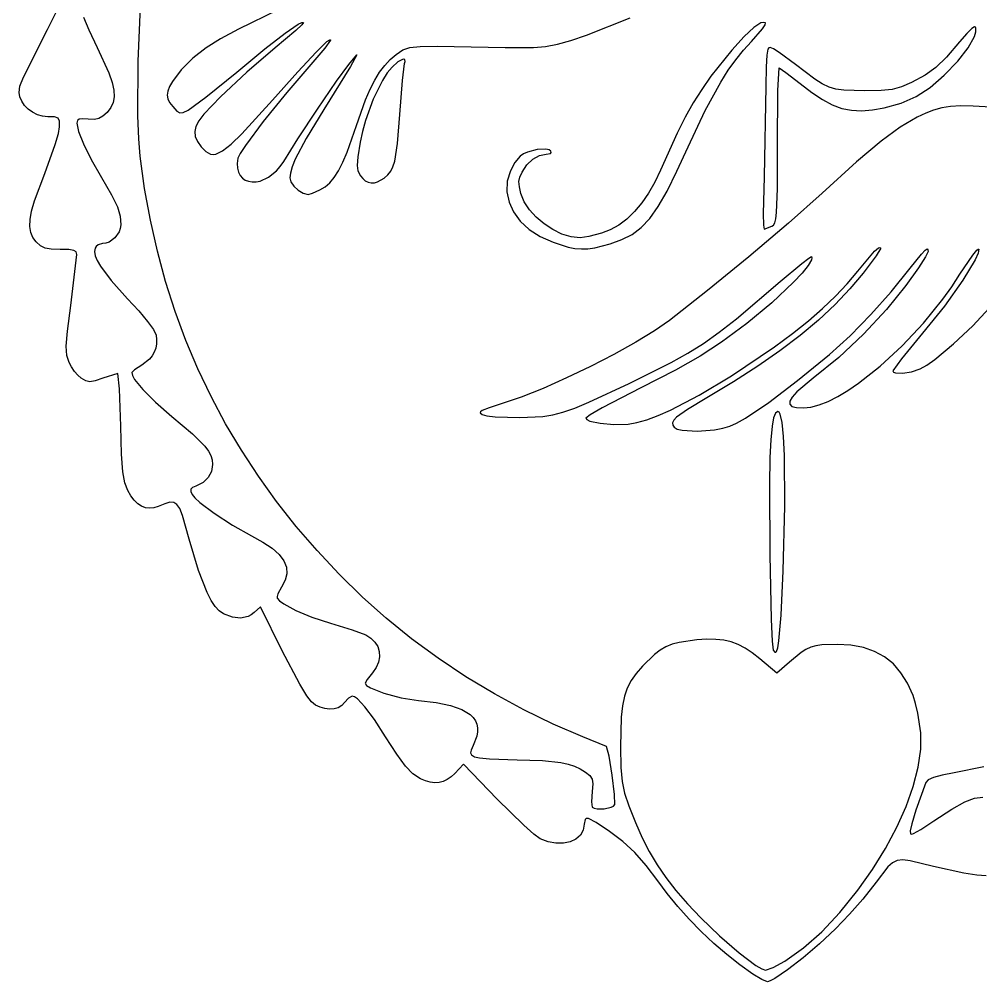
# Model space of a CAD drawing. Extents: x -77 to 287, y -42 to 339.
# Drawn here: x -77 to 136.1, y -42.1 to 171.2 of the extents above; entities that cross this region are included whole.
import ezdxf

# ---------------------------------------------------------------- set-up
doc = ezdxf.new("R2010")
doc.units = 0

msp = doc.modelspace()

# ---------------------------------------------------------------- linework, layer by layer
at = {"layer": 'Layer 1'}
for p, q in [((-70.706214, 168.859766), (-67.928611, 174.520057)), ((-50.615245, 161.837513), (-50.102808, 173.894173)), ((-19.602042, 173.239879), (-28.410728, 168.963207)), ((-62.752807, 171.642733), (-61.571355, 168.779723)), ((48.73021, 167.669366), (58.430713, 171.463731)), ((-76.080992, 158.336749), (-70.706214, 168.859766)), ((-61.571355, 168.779723), (-59.744788, 164.930264)), ((-28.410728, 168.963207), (-32.362044, 166.794714)), ((-15.685827, 168.649402), (-20.247722, 164.79869)), ((-18.026773, 168.105095), (-15.176046, 170.050793)), ((-14.370329, 169.893058), (-15.685827, 168.649402)), ((-15.176046, 170.050793), (-14.370318, 170.437011)), ((-13.972977, 170.43563), (-14.370329, 169.893058)), ((-14.370318, 170.437011), (-13.972977, 170.43563)), ((85.805284, 169.323709), (83.657195, 167.315944)), ((85.331052, 166.240873), (87.747543, 169.00077)), ((87.382213, 170.337043), (85.805284, 169.323709)), ((87.960454, 170.47401), (87.382213, 170.337043)), ((87.747543, 169.00077), (88.344883, 169.925485)), ((88.400659, 170.366226), (87.960454, 170.47401)), ((88.344883, 169.925485), (88.400659, 170.366226)), ((134.092324, 169.120108), (133.005138, 168.030834)), ((134.73974, 169.478993), (134.092324, 169.120108)), ((134.921166, 169.403432), (134.73974, 169.478993)), ((135.019807, 169.167947), (134.921166, 169.403432)), ((134.998511, 168.375761), (135.019807, 169.167947)), ((-32.362044, 166.794714), (-35.571692, 164.803993)), ((-22.55337, 164.577609), (-18.026773, 168.105095)), ((-7.989273, 166.525548), (-9.278025, 164.725794)), ((-8.799718, 166.196391), (-8.192026, 166.611866)), ((-8.192026, 166.611866), (-8.039979, 166.631486)), ((-8.039979, 166.631486), (-7.989273, 166.525548)), ((42.276908, 165.641316), (45.229601, 166.465829)), ((45.229601, 166.465829), (48.73021, 167.669366)), ((83.657195, 167.315944), (80.925266, 164.303466)), ((133.005138, 168.030834), (131.405765, 166.150709)), ((133.29367, 164.862721), (134.689053, 167.372346)), ((134.689053, 167.372346), (134.998511, 168.375761)), ((-59.744788, 164.930264), (-57.170054, 159.290814)), ((-35.571692, 164.803993), (-38.520879, 162.501848)), ((-28.78405, 159.447406), (-22.55337, 164.577609)), ((-20.247722, 164.79869), (-26.544779, 159.424496)), ((-9.278025, 164.725794), (-12.376541, 161.128816)), ((-11.226516, 163.863572), (-8.799718, 166.196391)), ((6.56712, 163.379803), (8.042964, 164.396355)), ((8.042964, 164.396355), (9.555594, 164.935381)), ((9.555594, 164.935381), (11.845239, 165.142053)), ((11.845239, 165.142053), (15.65213, 165.161546)), ((15.65213, 165.161546), (30.667613, 164.882419)), ((30.667613, 164.882419), (36.959733, 164.879145)), ((36.959733, 164.879145), (39.608247, 165.133272)), ((39.608247, 165.133272), (42.276908, 165.641316)), ((80.925266, 164.303466), (76.286547, 158.512652)), ((81.816368, 162.178135), (83.533835, 164.290115)), ((83.533835, 164.290115), (85.331052, 166.240873)), ((88.950002, 164.527316), (88.6701, 163.232709)), ((89.154951, 164.797848), (88.950002, 164.527316)), ((89.409761, 164.877907), (89.154951, 164.797848)), ((90.140236, 164.580238), (89.409761, 164.877907)), ((91.451587, 163.769755), (90.140236, 164.580238)), ((131.405765, 166.150709), (128.528774, 162.78406)), ((131.009697, 161.900856), (133.29367, 164.862721)), ((-38.520879, 162.501848), (-41.109446, 159.92731)), ((-15.262862, 159.534105), (-11.226516, 163.863572)), ((-3.95113, 161.110875), (-2.149336, 163.280515)), ((-2.149336, 163.280515), (-3.606348, 160.724688)), ((4.001473, 160.934451), (5.2314, 162.240706)), ((5.2314, 162.240706), (6.56712, 163.379803)), ((7.908307, 162.258777), (6.904801, 161.714416)), ((8.251805, 162.288428), (7.908307, 162.258777)), ((8.459934, 162.148065), (8.251805, 162.288428)), ((8.510292, 161.83144), (8.459934, 162.148065)), ((80.144091, 159.847677), (81.816368, 162.178135)), ((88.6701, 163.232709), (88.530885, 160.629829)), ((95.073546, 161.105473), (91.451587, 163.769755)), ((128.528774, 162.78406), (126.161111, 160.471561)), ((-50.678493, 149.731592), (-50.615245, 161.837513)), ((-12.376541, 161.128816), (-17.724525, 154.921762)), ((-3.606348, 160.724688), (-9.495549, 151.140336)), ((-6.657681, 157.404887), (-3.95113, 161.110875)), ((2.85739, 159.42541), (4.001473, 160.934451)), ((5.628621, 160.56495), (4.570821, 159.25553)), ((6.904801, 161.714416), (5.628621, 160.56495)), ((7.911343, 157.606774), (8.38048, 161.332309)), ((8.38048, 161.332309), (8.510292, 161.83144)), ((88.530885, 160.629829), (88.493185, 156.354423)), ((91.152872, 155.344087), (91.402577, 160.405209)), ((91.402577, 160.405209), (92.922912, 159.378589)), ((99.340945, 157.851713), (95.073546, 161.105473)), ((126.161111, 160.471561), (123.754459, 158.749901)), ((128.013175, 158.748537), (131.009697, 161.900856)), ((-76.849827, 156.298065), (-76.080992, 158.336749)), ((-57.170054, 159.290814), (-56.417895, 157.173259)), ((-41.109446, 159.92731), (-43.0576, 157.395318)), ((-35.633968, 153.886479), (-28.78405, 159.447406)), ((-26.544779, 159.424496), (-32.429374, 153.975439)), ((-20.90195, 153.215003), (-15.262862, 159.534105)), ((1.779203, 157.67796), (2.85739, 159.42541)), ((4.570821, 159.25553), (3.50544, 157.588924)), ((76.286547, 158.512652), (74.272303, 155.629135)), ((78.482444, 157.241486), (80.144091, 159.847677)), ((92.922912, 159.378589), (96.081683, 156.910327)), ((100.973074, 156.823172), (99.340945, 157.851713)), ((123.754459, 158.749901), (120.760504, 157.15577)), ((124.890515, 156.048026), (128.013175, 158.748537)), ((-76.996609, 154.955789), (-76.849827, 156.298065)), ((-56.417895, 157.173259), (-56.006821, 155.421256)), ((-43.704087, 156.243697), (-44.085547, 155.220815)), ((-43.0576, 157.395318), (-43.704087, 156.243697)), ((-10.875361, 151.242405), (-6.657681, 157.404887)), ((0.746964, 155.656473), (1.779203, 157.67796)), ((3.50544, 157.588924), (1.467176, 153.456173)), ((7.316745, 150.039523), (7.911343, 157.606774)), ((75.052803, 150.972886), (78.482444, 157.241486)), ((88.493185, 156.354423), (88.072872, 136.227282)), ((96.081683, 156.910327), (98.660512, 154.928542)), ((102.478412, 156.11453), (100.973074, 156.823172)), ((104.012653, 155.666544), (102.478412, 156.11453)), ((118.506104, 156.153296), (116.486845, 155.592511)), ((120.760504, 157.15577), (118.506104, 156.153296)), ((121.79588, 154.031283), (124.890515, 156.048026)), ((-76.853525, 153.950184), (-76.996609, 154.955789)), ((-76.449424, 152.974164), (-76.853525, 153.950184)), ((-55.925041, 153.957884), (-56.160764, 152.706222)), ((-56.006821, 155.421256), (-55.925041, 153.957884)), ((-44.085547, 155.220815), (-44.202785, 154.34786)), ((-44.202785, 154.34786), (-44.073725, 153.533624)), ((-39.581534, 151.001173), (-35.633968, 153.886479)), ((-32.429374, 153.975439), (-36.055293, 150.148531)), ((-17.724525, 154.921762), (-22.906771, 148.493901)), ((-0.259276, 153.325324), (0.746964, 155.656473)), ((74.272303, 155.629135), (72.389886, 152.633271)), ((91.049012, 143.175856), (91.152872, 155.344087)), ((98.660512, 154.928542), (101.005073, 153.367985)), ((105.731491, 155.419967), (104.012653, 155.666544)), ((110.345725, 155.29406), (105.731491, 155.419967)), ((114.000721, 155.347929), (110.345725, 155.29406)), ((116.486845, 155.592511), (114.000721, 155.347929)), ((118.49001, 152.568228), (121.79588, 154.031283)), ((-75.822034, 152.059935), (-76.449424, 152.974164)), ((-75.00908, 151.239706), (-75.822034, 152.059935)), ((-56.7022, 151.589349), (-57.537556, 150.530344)), ((-56.160764, 152.706222), (-56.7022, 151.589349)), ((-44.073725, 153.533624), (-43.67488, 152.705)), ((-43.67488, 152.705), (-42.982763, 151.788877)), ((-42.982763, 151.788877), (-42.088411, 150.815213)), ((-27.661978, 145.786279), (-20.90195, 153.215003)), ((-2.273547, 147.591539), (-0.259276, 153.325324)), ((1.467176, 153.456173), (-0.25569, 148.710746)), ((72.389886, 152.633271), (70.585609, 149.434855)), ((101.005073, 153.367985), (103.197166, 152.205056)), ((103.197166, 152.205056), (105.318592, 151.416154)), ((112.076876, 151.05759), (114.73364, 151.528779)), ((114.73364, 151.528779), (118.49001, 152.568228)), ((127.451406, 151.514837), (125.665201, 151.023791)), ((129.407683, 151.819719), (127.451406, 151.514837)), ((131.675181, 151.953082), (129.407683, 151.819719)), ((134.395049, 151.929572), (131.675181, 151.953082)), ((141.756488, 151.470511), (134.395049, 151.929572)), ((-74.048291, 150.545685), (-75.00908, 151.239706)), ((-72.977392, 150.010079), (-74.048291, 150.545685)), ((-71.834112, 149.665096), (-72.977392, 150.010079)), ((-70.656176, 149.542944), (-71.834112, 149.665096)), ((-69.17504, 149.501317), (-70.656176, 149.542944)), ((-68.398928, 149.247451), (-69.17504, 149.501317)), ((-58.462157, 149.648675), (-59.332923, 149.149702)), ((-57.537556, 150.530344), (-58.462157, 149.648675)), ((-50.517636, 144.669097), (-50.678493, 149.731592)), ((-42.088411, 150.815213), (-41.412218, 150.403099)), ((-41.412218, 150.403099), (-40.67099, 150.486948)), ((-40.67099, 150.486948), (-39.581534, 151.001173)), ((-36.055293, 150.148531), (-37.162264, 148.672295)), ((-15.237549, 144.654365), (-10.875361, 151.242405)), ((-9.495549, 151.140336), (-13.385659, 144.740259)), ((6.813944, 143.622381), (7.316745, 150.039523)), ((70.585609, 149.434855), (68.805783, 145.943682)), ((71.250968, 142.914292), (75.052803, 150.972886)), ((105.318592, 151.416154), (107.451153, 150.977676)), ((107.451153, 150.977676), (109.676647, 150.866022)), ((109.676647, 150.866022), (112.076876, 151.05759)), ((122.038418, 149.424628), (118.251815, 147.222209)), ((123.907922, 150.331937), (122.038418, 149.424628)), ((125.665201, 151.023791), (123.907922, 150.331937)), ((-68.100198, 148.587867), (-68.398928, 149.247451)), ((-68.311352, 145.825515), (-68.051209, 147.329086)), ((-68.051209, 147.329086), (-68.100198, 148.587867)), ((-64.114514, 148.68944), (-64.217474, 148.135104)), ((-64.217474, 148.135104), (-63.849273, 146.255693)), ((-63.732358, 148.995527), (-64.114514, 148.68944)), ((-62.961091, 149.091696), (-63.732358, 148.995527)), ((-61.690795, 149.016278), (-62.961091, 149.091696)), ((-60.344316, 148.962533), (-61.690795, 149.016278)), ((-59.332923, 149.149702), (-60.344316, 148.962533)), ((-37.833866, 147.396098), (-38.096567, 146.251357)), ((-37.162264, 148.672295), (-37.833866, 147.396098)), ((-22.906771, 148.493901), (-26.872143, 143.192962)), ((-4.307254, 141.727544), (-2.273547, 147.591539)), ((-0.25569, 148.710746), (-0.926825, 146.278293)), ((118.251815, 147.222209), (114.067456, 144.159046)), ((-69.019665, 143.36819), (-68.311352, 145.825515)), ((-63.849273, 146.255693), (-62.779058, 143.542109)), ((-38.096567, 146.251357), (-37.976837, 145.169492)), ((-37.976837, 145.169492), (-37.501143, 144.081922)), ((-30.042917, 143.478731), (-27.661978, 145.786279)), ((-0.926825, 146.278293), (-1.43268, 143.896688)), ((68.805783, 145.943682), (65.104732, 137.722244)), ((-71.3481, 136.954007), (-69.019665, 143.36819)), ((-62.779058, 143.542109), (-61.058412, 140.107988)), ((-50.215639, 140.805011), (-50.517636, 144.669097)), ((-37.501143, 144.081922), (-36.695953, 142.920067)), ((-36.695953, 142.920067), (-35.670642, 141.825346)), ((-31.915775, 142.006091), (-30.042917, 143.478731)), ((-26.872143, 143.192962), (-28.070021, 141.386254)), ((-18.377624, 139.6717), (-15.237549, 144.654365)), ((-13.385659, 144.740259), (-15.809434, 140.147505)), ((-1.43268, 143.896688), (-1.965018, 140.697065)), ((6.221774, 139.727826), (6.813944, 143.622381)), ((91.021135, 133.55845), (91.049012, 143.175856)), ((114.067456, 144.159046), (108.597184, 139.527261)), ((-49.209558, 133.633768), (-50.215639, 140.805011)), ((-35.670642, 141.825346), (-34.61116, 141.256626)), ((-34.61116, 141.256626), (-34.031581, 141.193649)), ((-34.031581, 141.193649), (-33.39903, 141.291132)), ((-33.39903, 141.291132), (-31.915775, 142.006091)), ((-28.070021, 141.386254), (-28.569505, 140.366675)), ((-5.265989, 139.465254), (-4.307254, 141.727544)), ((34.044077, 140.81144), (32.85867, 139.379508)), ((34.761948, 141.304888), (34.044077, 140.81144)), ((35.680999, 141.725269), (34.761948, 141.304888)), ((37.795907, 142.292214), (35.680999, 141.725269)), ((36.829135, 140.155136), (38.28629, 140.954621)), ((39.735324, 142.403033), (37.795907, 142.292214)), ((38.28629, 140.954621), (39.792868, 141.236507)), ((40.435012, 142.253256), (39.735324, 142.403033)), ((39.792868, 141.236507), (40.773124, 141.425344)), ((40.845774, 141.948483), (40.435012, 142.253256)), ((40.773124, 141.425344), (40.928912, 141.649192)), ((40.928912, 141.649192), (40.845774, 141.948483)), ((68.749348, 137.464368), (71.250968, 142.914292)), ((-61.058412, 140.107988), (-58.73892, 136.066969)), ((-28.569505, 140.366675), (-28.701, 139.196348)), ((-28.701, 139.196348), (-28.643578, 138.170378)), ((-19.134707, 138.544031), (-18.377624, 139.6717)), ((-15.809434, 140.147505), (-16.515137, 138.433543)), ((-6.214794, 137.598484), (-5.265989, 139.465254)), ((-1.965018, 140.697065), (-2.135391, 138.763387)), ((-2.135391, 138.763387), (-1.939329, 137.54601)), ((5.825536, 138.45096), (6.221774, 139.727826)), ((32.85867, 139.379508), (31.857352, 137.583027)), ((34.438051, 137.280386), (35.515141, 138.907306)), ((35.515141, 138.907306), (36.829135, 140.155136)), ((108.597184, 139.527261), (100.952842, 132.618972)), ((-73.588758, 130.934502), (-71.3481, 136.954007)), ((-28.643578, 138.170378), (-28.415763, 137.290028)), ((-28.415763, 137.290028), (-28.036081, 136.556562)), ((-28.036081, 136.556562), (-27.523058, 135.971242)), ((-21.754499, 136.128226), (-19.962231, 137.578404)), ((-19.962231, 137.578404), (-19.134707, 138.544031)), ((-16.906687, 137.057013), (-17.001558, 135.979783)), ((-16.515137, 138.433543), (-16.906687, 137.057013)), ((-7.17528, 136.089018), (-6.214794, 137.598484)), ((-1.939329, 137.54601), (-1.372364, 136.495292)), ((3.916345, 135.979322), (4.699478, 136.686931)), ((4.699478, 136.686931), (5.32699, 137.474069)), ((5.32699, 137.474069), (5.825536, 138.45096)), ((31.857352, 137.583027), (31.176245, 135.243804)), ((33.946829, 136.170422), (34.438051, 137.280386)), ((65.104732, 137.722244), (63.857882, 135.055394)), ((66.576185, 133.090423), (68.749348, 137.464368)), ((-58.73892, 136.066969), (-56.514166, 132.256782)), ((-27.523058, 135.971242), (-26.895219, 135.535333)), ((-26.895219, 135.535333), (-26.171091, 135.250096)), ((-26.171091, 135.250096), (-25.369199, 135.116796)), ((-25.369199, 135.116796), (-24.508068, 135.136696)), ((-24.508068, 135.136696), (-23.606224, 135.311058)), ((-23.606224, 135.311058), (-21.754499, 136.128226)), ((-17.001558, 135.979783), (-16.817229, 135.163719)), ((-16.817229, 135.163719), (-16.155905, 134.196364)), ((-9.217739, 133.989142), (-8.169058, 134.898642)), ((-8.169058, 134.898642), (-7.17528, 136.089018)), ((-1.372364, 136.495292), (-0.865413, 135.856654)), ((-0.865413, 135.856654), (-0.293991, 135.380064)), ((-0.293991, 135.380064), (0.331685, 135.066517)), ((0.331685, 135.066517), (1.001401, 134.917011)), ((1.001401, 134.917011), (1.704941, 134.932541)), ((1.704941, 134.932541), (2.432088, 135.114106)), ((2.432088, 135.114106), (3.916345, 135.979322)), ((3.916345, 135.979322), (3.916345, 135.979322)), ((31.176245, 135.243804), (31.083777, 132.911504)), ((33.751589, 135.169253), (33.946829, 136.170422)), ((33.840455, 134.03861), (33.751589, 135.169253)), ((63.857882, 135.055394), (62.477239, 132.624385)), ((88.072872, 136.227282), (87.911834, 128.032202)), ((-56.514166, 132.256782), (-55.211396, 129.599054)), ((-47.930629, 126.612322), (-49.209558, 133.633768)), ((-16.155905, 134.196364), (-15.172426, 133.313786)), ((-15.172426, 133.313786), (-14.04777, 132.648832)), ((-14.04777, 132.648832), (-12.962912, 132.334354)), ((-12.962912, 132.334354), (-12.004526, 132.606728)), ((-12.004526, 132.606728), (-10.342936, 133.322304)), ((-10.342936, 133.322304), (-9.217739, 133.989142)), ((-10.342936, 133.322304), (-10.342936, 133.322304)), ((31.083777, 132.911504), (31.551628, 130.633661)), ((34.201554, 132.540221), (33.840455, 134.03861)), ((34.946703, 130.710129), (34.201554, 132.540221)), ((62.477239, 132.624385), (60.974962, 130.442272)), ((64.615718, 129.648272), (66.576185, 133.090423)), ((90.871681, 128.323697), (91.021135, 133.55845)), ((100.952842, 132.618972), (93.495576, 125.996007)), ((-74.244817, 128.649653), (-73.588758, 130.934502)), ((31.551628, 130.633661), (32.551479, 128.457808)), ((36.101014, 128.936948), (34.946703, 130.710129)), ((60.974962, 130.442272), (59.363209, 128.522107)), ((-74.602324, 126.758927), (-74.244817, 128.649653)), ((-55.211396, 129.599054), (-54.613158, 127.55607)), ((32.551479, 128.457808), (34.055012, 126.431476)), ((37.587791, 127.278129), (36.101014, 128.936948)), ((59.363209, 128.522107), (57.654137, 126.876943)), ((62.752184, 126.99373), (64.615718, 129.648272)), ((87.911834, 128.032202), (87.968534, 125.539229)), ((90.720508, 126.903168), (90.871681, 128.323697)), ((-74.669499, 125.195465), (-74.602324, 126.758927)), ((-54.613158, 127.55607), (-54.502002, 125.590115)), ((-46.378005, 119.738994), (-47.930629, 126.612322)), ((34.055012, 126.431476), (36.033906, 124.602198)), ((39.330335, 125.791126), (37.587791, 127.278129)), ((57.654137, 126.876943), (55.859906, 125.519835)), ((60.869824, 124.982611), (62.752184, 126.99373)), ((93.495576, 125.996007), (84.698652, 118.526002)), ((90.20356, 125.562511), (90.501915, 126.042326)), ((90.501915, 126.042326), (90.720508, 126.903168)), ((-74.454564, 123.892409), (-74.669499, 125.195465)), ((-73.96574, 122.7829), (-74.454564, 123.892409)), ((-54.88075, 124.051439), (-55.805057, 122.719722)), ((-54.611734, 124.806652), (-54.88075, 124.051439)), ((-54.502002, 125.590115), (-54.611734, 124.806652)), ((36.033906, 124.602198), (38.459844, 123.017508)), ((41.25195, 124.533391), (39.330335, 125.791126)), ((43.275937, 123.562377), (41.25195, 124.533391)), ((52.064595, 123.721996), (49.261911, 123.00603)), ((53.992673, 124.463835), (52.064595, 123.721996)), ((55.859906, 125.519835), (53.992673, 124.463835)), ((58.852873, 123.470729), (60.869824, 124.982611)), ((87.968534, 125.539229), (88.114878, 124.623628)), ((88.114878, 124.623628), (89.813102, 125.285064)), ((89.813102, 125.285064), (90.20356, 125.562511)), ((89.813102, 125.285064), (89.813102, 125.285064)), ((-73.211247, 121.800079), (-73.96574, 122.7829)), ((-72.276652, 120.948862), (-73.211247, 121.800079)), ((-57.09177, 121.782884), (-57.813792, 121.521269)), ((-55.805057, 122.719722), (-57.09177, 121.782884)), ((38.459844, 123.017508), (41.304506, 121.724938)), ((41.304506, 121.724938), (44.675991, 120.666987)), ((45.325599, 122.935537), (43.275937, 123.562377)), ((47.324239, 122.710322), (45.325599, 122.935537)), ((49.261911, 123.00603), (47.324239, 122.710322)), ((53.952157, 121.367932), (56.585572, 122.313898)), ((56.585572, 122.313898), (58.852873, 123.470729)), ((-71.270839, 120.447915), (-72.276652, 120.948862)), ((-69.917379, 120.210764), (-71.270839, 120.447915)), ((-67.939844, 120.150931), (-69.917379, 120.210764)), ((-66.042568, 120.107949), (-67.939844, 120.150931)), ((-64.908932, 119.943132), (-66.042568, 120.107949)), ((-64.35973, 119.602671), (-64.908932, 119.943132)), ((-64.215752, 119.032758), (-64.35973, 119.602671)), ((-60.157086, 120.458934), (-60.293535, 119.685866)), ((-60.293535, 119.685866), (-60.155282, 118.76459)), ((-59.915728, 120.835532), (-60.157086, 120.458934)), ((-59.533728, 121.143933), (-59.915728, 120.835532)), ((-58.557733, 121.428844), (-59.533728, 121.143933)), ((-57.813792, 121.521269), (-58.557733, 121.428844)), ((-44.550841, 113.012109), (-46.378005, 119.738994)), ((44.675991, 120.666987), (46.168852, 120.384152)), ((46.168852, 120.384152), (47.608053, 120.263296)), ((47.608053, 120.263296), (49.049789, 120.302832)), ((49.049789, 120.302832), (50.550254, 120.501174)), ((50.550254, 120.501174), (53.952157, 121.367932)), ((53.952157, 121.367932), (53.952157, 121.367932)), ((108.834239, 115.343939), (112.556908, 119.774748)), ((112.556908, 119.774748), (113.455418, 120.498475)), ((113.949689, 120.465688), (112.908192, 118.721623)), ((113.455418, 120.498475), (113.741943, 120.565492)), ((113.741943, 120.565492), (113.949689, 120.465688)), ((122.947315, 119.090862), (123.794821, 119.980684)), ((123.794821, 119.980684), (124.210321, 120.246774)), ((124.433668, 119.71992), (123.882308, 118.472409)), ((124.210321, 120.246774), (124.403377, 120.046956)), ((124.403377, 120.046956), (124.433668, 119.71992)), ((134.317956, 118.902302), (135.238724, 120.018703)), ((135.238724, 120.018703), (135.515599, 120.244145)), ((135.515599, 120.244145), (135.647379, 120.217287)), ((135.647379, 120.217287), (135.523631, 119.328533)), ((-65.581651, 107.691274), (-64.215752, 119.032758)), ((-60.155282, 118.76459), (-59.731858, 117.678716)), ((-59.731858, 117.678716), (-59.012795, 116.41185)), ((84.698652, 118.526002), (75.562645, 111.043254)), ((96.456373, 117.044618), (97.979164, 118.200552)), ((98.598236, 117.854282), (97.858923, 116.606159)), ((97.979164, 118.200552), (98.613423, 118.550116)), ((98.703067, 118.278166), (98.598236, 117.854282)), ((98.613423, 118.550116), (98.703067, 118.278166)), ((112.908192, 118.721623), (110.046482, 114.886137)), ((120.449848, 115.997712), (122.947315, 119.090862)), ((123.882308, 118.472409), (122.308945, 116.080665)), ((131.486224, 114.647135), (134.317956, 118.902302)), ((134.84397, 117.808022), (132.111053, 113.312337)), ((135.523631, 119.328533), (134.84397, 117.808022)), ((-59.012795, 116.41185), (-56.64587, 113.269577)), ((91.658084, 113.037206), (96.456373, 117.044618)), ((97.858923, 116.606159), (96.503031, 114.916634)), ((106.469601, 112.516968), (108.834239, 115.343939)), ((116.27277, 110.771831), (120.449848, 115.997712)), ((122.308945, 116.080665), (119.466284, 112.121116)), ((-56.64587, 113.269577), (-52.970749, 109.206635)), ((96.503031, 114.916634), (94.638109, 112.896599)), ((110.046482, 114.886137), (107.118902, 111.387378)), ((132.111053, 113.312337), (128.036916, 107.611448)), ((129.693271, 111.884097), (131.486224, 114.647135)), ((-42.448289, 106.42999), (-44.550841, 113.012109)), ((75.562645, 111.043254), (67.088131, 104.382058)), ((81.93994, 104.794258), (91.658084, 113.037206)), ((94.638109, 112.896599), (89.811366, 108.308552)), ((107.118902, 111.387378), (103.830457, 107.933822)), ((103.897722, 109.767222), (106.469601, 112.516968)), ((119.466284, 112.121116), (115.199437, 106.800656)), ((127.729918, 109.139678), (129.693271, 111.884097)), ((-52.970749, 109.206635), (-50.498013, 106.513973)), ((101.059877, 107.04611), (103.897722, 109.767222)), ((111.778749, 105.708883), (116.27277, 110.771831)), ((123.395153, 103.794807), (127.729918, 109.139678)), ((-66.299979, 102.06026), (-65.581651, 107.691274)), ((89.811366, 108.308552), (84.239075, 103.729134)), ((97.897338, 104.305041), (101.059877, 107.04611)), ((103.830457, 107.933822), (100.161019, 104.509427)), ((115.199437, 106.800656), (110.149412, 101.396377)), ((128.036916, 107.611448), (123.209843, 101.58657)), ((134.374918, 103.240898), (137.967136, 107.138883)), ((-50.498013, 106.513973), (-48.567627, 104.201745)), ((-40.069504, 99.990959), (-42.448289, 106.42999)), ((78.139621, 101.80833), (81.93994, 104.794258)), ((107.154909, 101.009224), (111.778749, 105.708883)), ((-48.567627, 104.201745), (-47.268024, 102.383038)), ((67.088131, 104.382058), (63.800739, 102.101864)), ((84.239075, 103.729134), (78.645551, 99.604526)), ((94.351378, 101.495423), (97.897338, 104.305041)), ((100.161019, 104.509427), (96.090465, 101.098148)), ((118.688214, 98.788744), (123.395153, 103.794807)), ((130.065052, 99.198253), (134.374918, 103.240898)), ((-66.584016, 98.686928), (-66.299979, 102.06026)), ((-47.268024, 102.383038), (-46.687636, 101.170936)), ((-46.687636, 101.170936), (-46.546327, 100.172573)), ((63.800739, 102.101864), (59.626564, 99.565834)), ((74.661436, 99.320455), (78.139621, 101.80833)), ((90.36327, 98.568665), (94.351378, 101.495423)), ((96.090465, 101.098148), (91.598669, 97.683943)), ((102.588373, 96.873211), (107.154909, 101.009224)), ((110.149412, 101.396377), (104.631619, 96.223954)), ((123.209843, 101.58657), (118.546785, 95.931249)), ((-66.460527, 96.673345), (-66.584016, 98.686928)), ((-46.739202, 98.281123), (-47.066357, 97.402915)), ((-46.564687, 99.206822), (-46.739202, 98.281123)), ((-46.546327, 100.172573), (-46.564687, 99.206822)), ((-37.413639, 93.693341), (-40.069504, 99.990959)), ((59.626564, 99.565834), (54.817353, 96.899053)), ((71.217607, 97.136403), (74.661436, 99.320455)), ((78.645551, 99.604526), (73.882286, 96.472283)), ((80.825704, 92.169365), (90.36327, 98.568665)), ((113.815387, 94.297711), (118.688214, 98.788744)), ((125.892719, 95.764704), (130.065052, 99.198253)), ((-65.956273, 95.121573), (-66.460527, 96.673345)), ((-47.542639, 96.579639), (-48.164534, 95.818733)), ((-47.066357, 97.402915), (-47.542639, 96.579639)), ((54.817353, 96.899053), (49.624847, 94.226607)), ((67.520356, 95.061943), (71.217607, 97.136403)), ((73.882286, 96.472283), (68.421902, 93.406433)), ((91.598669, 97.683943), (86.665504, 94.250769)), ((95.485703, 91.066494), (102.588373, 96.873211)), ((104.631619, 96.223954), (98.961471, 91.599062)), ((-65.434455, 94.121255), (-65.956273, 95.121573)), ((-64.747769, 93.13214), (-65.434455, 94.121255)), ((-49.831111, 94.513794), (-51.417486, 93.47774)), ((-48.164534, 95.818733), (-49.831111, 94.513794)), ((49.624847, 94.226607), (44.300792, 91.673585)), ((58.214486, 90.46487), (67.520356, 95.061943)), ((86.665504, 94.250769), (81.270846, 90.782581)), ((108.982957, 90.497929), (113.815387, 94.297711)), ((118.546785, 95.931249), (116.607285, 93.245992)), ((122.713104, 93.694006), (124.125373, 94.511889)), ((124.125373, 94.511889), (125.892719, 95.764704)), ((-63.985455, 92.26834), (-64.747769, 93.13214)), ((-63.236752, 91.643963), (-63.985455, 92.26834)), ((-55.111517, 92.675788), (-58.465136, 91.594264)), ((-54.807275, 89.230559), (-55.111517, 92.675788)), ((-51.417486, 93.47774), (-52.07729, 92.847833)), ((-52.07729, 92.847833), (-51.913034, 92.195553)), ((-51.913034, 92.195553), (-51.434481, 91.336655)), ((-34.479848, 87.535458), (-37.413639, 93.693341)), ((68.421902, 93.406433), (60.737022, 89.481004)), ((73.671883, 87.842288), (80.825704, 92.169365)), ((116.607285, 93.245992), (116.774701, 92.953577)), ((116.774701, 92.953577), (117.235797, 92.769768)), ((117.235797, 92.769768), (118.792135, 92.70985)), ((118.792135, 92.70985), (120.782502, 93.030007)), ((120.782502, 93.030007), (122.713104, 93.694006)), ((-62.207048, 91.040413), (-63.236752, 91.643963)), ((-61.319087, 90.833556), (-62.207048, 91.040413)), ((-60.197054, 91.019479), (-61.319087, 90.833556)), ((-58.465136, 91.594264), (-60.197054, 91.019479)), ((-51.434481, 91.336655), (-49.619766, 89.091784)), ((44.300792, 91.673585), (39.096932, 89.365071)), ((49.265191, 86.316915), (58.214486, 90.46487)), ((81.270846, 90.782581), (75.394569, 87.263338)), ((89.105641, 86.237302), (95.485703, 91.066494)), ((98.961471, 91.599062), (95.317242, 88.580301)), ((106.646355, 88.912326), (108.982957, 90.497929)), ((-54.509086, 80.947346), (-54.807275, 89.230559)), ((-49.619766, 89.091784), (-46.803714, 86.298791)), ((-31.267284, 81.515634), (-34.479848, 87.535458)), ((39.096932, 89.365071), (34.26501, 87.426153)), ((60.737022, 89.481004), (52.173029, 85.011504)), ((67.361393, 84.559045), (73.671883, 87.842288)), ((95.317242, 88.580301), (94.279808, 87.441877)), ((102.261306, 86.479837), (104.39721, 87.56562)), ((104.39721, 87.56562), (106.646355, 88.912326)), ((-46.803714, 86.298791), (-43.156894, 83.143244)), ((30.056771, 85.981917), (27.128418, 85.056258)), ((34.26501, 87.426153), (30.056771, 85.981917)), ((46.10767, 84.993367), (49.265191, 86.316915)), ((75.394569, 87.263338), (71.095249, 84.68139)), ((83.949876, 82.747427), (89.105641, 86.237302)), ((93.760543, 86.535723), (93.755733, 85.850565)), ((93.755733, 85.850565), (94.261665, 85.375127)), ((94.279808, 87.441877), (93.760543, 86.535723)), ((94.261665, 85.375127), (95.274626, 85.098132)), ((98.432366, 85.179152), (100.264429, 85.677005)), ((100.264429, 85.677005), (102.261306, 86.479837)), ((25.227592, 84.185935), (25.136315, 83.967243)), ((25.136315, 83.967243), (25.584075, 83.536839)), ((25.569682, 84.429208), (25.227592, 84.185935)), ((27.128418, 85.056258), (25.569682, 84.429208)), ((25.584075, 83.536839), (26.611007, 83.254416)), ((26.611007, 83.254416), (28.46542, 83.046135)), ((39.038651, 83.13226), (41.233146, 83.475387)), ((41.233146, 83.475387), (43.509903, 84.070973)), ((43.509903, 84.070973), (46.10767, 84.993367)), ((49.560238, 83.509839), (48.591611, 82.789645)), ((52.173029, 85.011504), (49.560238, 83.509839)), ((62.066586, 82.400451), (64.576258, 83.334116)), ((64.576258, 83.334116), (67.361393, 84.559045)), ((71.095249, 84.68139), (68.681709, 82.94071)), ((90.590269, 83.860628), (90.193585, 82.837892)), ((91.114863, 84.230934), (90.590269, 83.860628)), ((91.394638, 84.112817), (91.114863, 84.230934)), ((91.649139, 83.655321), (91.394638, 84.112817)), ((92.080554, 81.774273), (91.649139, 83.655321)), ((95.274626, 85.098132), (96.790902, 85.008306)), ((96.790902, 85.008306), (98.432366, 85.179152)), ((-43.156894, 83.143244), (-38.566858, 79.265541)), ((-27.7751, 75.632191), (-31.267284, 81.515634)), ((28.46542, 83.046135), (33.941461, 82.905991)), ((33.941461, 82.905991), (39.038651, 83.13226)), ((48.591611, 82.789645), (48.812576, 82.441704)), ((48.812576, 82.441704), (49.461626, 82.122792)), ((49.461626, 82.122792), (51.730701, 81.616937)), ((51.730701, 81.616937), (54.77228, 81.361856)), ((54.77228, 81.361856), (57.959808, 81.447322)), ((57.959808, 81.447322), (59.853921, 81.768153)), ((59.853921, 81.768153), (62.066586, 82.400451)), ((68.07458, 82.289331), (67.809864, 81.732452)), ((67.809864, 81.732452), (67.844551, 81.231465)), ((67.844551, 81.231465), (68.13563, 80.747767)), ((68.681709, 82.94071), (68.07458, 82.289331)), ((80.520097, 80.958663), (81.987883, 81.617794)), ((81.987883, 81.617794), (83.949876, 82.747427)), ((90.193585, 82.837892), (89.871607, 80.947027)), ((92.405581, 78.691958), (92.080554, 81.774273)), ((-54.311385, 74.749663), (-54.509086, 80.947346)), ((-38.566858, 79.265541), (-35.837549, 76.551124)), ((68.13563, 80.747767), (68.801437, 80.353963)), ((68.801437, 80.353963), (69.960596, 80.084314)), ((69.960596, 80.084314), (73.276408, 79.909268)), ((73.276408, 79.909268), (77.117948, 80.206196)), ((77.117948, 80.206196), (78.934266, 80.526514)), ((78.934266, 80.526514), (80.520097, 80.958663)), ((89.871607, 80.947027), (89.57113, 77.972331)), ((89.57113, 77.972331), (89.393187, 74.006026)), ((92.620689, 74.512543), (92.405581, 78.691958)), ((-54.040738, 70.842429), (-54.311385, 74.749663)), ((-35.837549, 76.551124), (-35.032025, 75.46577)), ((-35.032025, 75.46577), (-34.525312, 74.473985)), ((-24.002452, 69.883453), (-27.7751, 75.632191)), ((-34.525312, 74.473985), (-34.261952, 73.510019)), ((-34.261952, 73.510019), (-34.186489, 72.50812)), ((89.393187, 74.006026), (89.302773, 67.891278)), ((92.707041, 63.279086), (92.620689, 74.512543)), ((-53.609076, 68.433456), (-54.040738, 70.842429)), ((-34.414908, 70.929709), (-35.098864, 69.602017)), ((-34.186489, 72.50812), (-34.414908, 70.929709)), ((-52.928331, 66.730557), (-53.609076, 68.433456)), ((-36.236412, 68.527596), (-37.825604, 67.708999)), ((-35.098864, 69.602017), (-36.236412, 68.527596)), ((-19.948491, 64.267744), (-24.002452, 69.883453)), ((-52.231725, 65.5288), (-52.928331, 66.730557)), ((-38.940611, 67.003335), (-38.960567, 66.534836)), ((-38.960567, 66.534836), (-38.676504, 65.871921)), ((-38.575876, 67.365397), (-38.940611, 67.003335)), ((-37.825604, 67.708999), (-38.575876, 67.365397)), ((89.302773, 67.891278), (89.348402, 52.448399)), ((-51.4975, 64.54651), (-52.231725, 65.5288)), ((-50.723678, 63.782653), (-51.4975, 64.54651)), ((-43.615468, 64.104098), (-44.73671, 63.779548)), ((-42.745925, 64.090904), (-43.615468, 64.104098)), ((-42.046329, 63.653594), (-42.745925, 64.090904)), ((-38.676504, 65.871921), (-38.071214, 65.096129)), ((-38.071214, 65.096129), (-37.001515, 64.098039)), ((-37.001515, 64.098039), (-33.801529, 61.666662)), ((-15.612372, 58.783386), (-19.948491, 64.267744)), ((-49.908281, 63.236193), (-50.723678, 63.782653)), ((-49.049333, 62.906096), (-49.908281, 63.236193)), ((-48.144856, 62.791326), (-49.049333, 62.906096)), ((-47.192872, 62.890847), (-48.144856, 62.791326)), ((-46.191404, 63.203626), (-47.192872, 62.890847)), ((-44.73671, 63.779548), (-46.191404, 63.203626)), ((-41.434926, 62.705796), (-42.046329, 63.653594)), ((-40.829964, 61.16114), (-41.434926, 62.705796)), ((92.311381, 48.907244), (92.707041, 63.279086)), ((-39.31235, 55.935763), (-40.829964, 61.16114)), ((-33.801529, 61.666662), (-29.741825, 59.041193)), ((-29.741825, 59.041193), (-25.48768, 56.685035)), ((-10.993249, 53.428702), (-15.612372, 58.783386)), ((-37.239196, 49.032197), (-39.31235, 55.935763)), ((-25.48768, 56.685035), (-22.980794, 55.308204)), ((-22.980794, 55.308204), (-20.959815, 53.928419)), ((-20.959815, 53.928419), (-19.422136, 52.541189)), ((-6.090274, 48.202016), (-10.993249, 53.428702)), ((-19.422136, 52.541189), (-18.36515, 51.142024)), ((89.348402, 52.448399), (89.635749, 38.107586)), ((-18.36515, 51.142024), (-17.786249, 49.726436)), ((-17.786249, 49.726436), (-17.682826, 48.289934)), ((-35.362957, 44.145259), (-37.239196, 49.032197)), ((-17.682826, 48.289934), (-18.052274, 46.828028)), ((-0.902602, 43.101651), (-6.090274, 48.202016)), ((91.844016, 39.091791), (92.311381, 48.907244)), ((92.311381, 48.907244), (92.311381, 48.907244)), ((-18.891986, 45.33623), (-19.707606, 43.841941)), ((-18.052274, 46.828028), (-18.891986, 45.33623)), ((-34.460976, 42.375765), (-35.362957, 44.145259)), ((-19.707606, 43.841941), (-19.865914, 43.242032)), ((-19.865914, 43.242032), (-19.817387, 42.84909)), ((-19.817387, 42.84909), (-19.28597, 42.263862)), ((4.330069, 38.415309), (-0.902602, 43.101651)), ((-33.562977, 41.011715), (-34.460976, 42.375765)), ((-32.653878, 40.020205), (-33.562977, 41.011715)), ((-23.518031, 40.960995), (-24.899969, 39.662745)), ((-18.712885, 31.196558), (-23.518031, 40.960995)), ((-19.28597, 42.263862), (-18.392633, 41.607153)), ((-18.392633, 41.607153), (-15.70284, 40.164151)), ((-31.718597, 39.368331), (-32.653878, 40.020205)), ((-29.769153, 38.618241), (-31.718597, 39.368331)), ((-27.937168, 38.419253), (-29.769153, 38.618241)), ((-26.29124, 38.768406), (-27.937168, 38.419253)), ((-25.559485, 39.147612), (-26.29124, 38.768406)), ((-24.899969, 39.662745), (-25.559485, 39.147612)), ((-15.70284, 40.164151), (-12.113293, 38.689796)), ((-12.113293, 38.689796), (-7.989273, 37.3538)), ((9.930855, 33.886955), (4.330069, 38.415309)), ((91.379561, 33.375134), (91.844016, 39.091791)), ((-7.989273, 37.3538), (-3.191698, 35.880868)), ((89.635749, 38.107586), (89.847485, 33.37042)), ((-3.191698, 35.880868), (-0.181031, 34.755832)), ((-0.181031, 34.755832), (0.960139, 34.028076)), ((0.960139, 34.028076), (1.837615, 33.147988)), ((1.837615, 33.147988), (2.446232, 32.145431)), ((2.446232, 32.145431), (2.780823, 31.050268)), ((15.839996, 29.554469), (9.930855, 33.886955)), ((66.320421, 32.080037), (65.02765, 31.347524)), ((67.715837, 32.640458), (66.320421, 32.080037)), ((69.279149, 33.060171), (67.715837, 32.640458)), ((73.170469, 33.60301), (69.279149, 33.060171)), ((75.409315, 33.746642), (73.170469, 33.60301)), ((77.388368, 33.735633), (75.409315, 33.746642)), ((79.167325, 33.552131), (77.388368, 33.735633)), ((80.805885, 33.178284), (79.167325, 33.552131)), ((82.363747, 32.596236), (80.805885, 33.178284)), ((83.900611, 31.788137), (82.363747, 32.596236)), ((89.847485, 33.37042), (90.09255, 31.33273)), ((91.119766, 31.826863), (91.379561, 33.375134)), ((99.56253, 32.309598), (98.429377, 31.987055)), ((100.853804, 32.498711), (99.56253, 32.309598)), ((104.26536, 32.607613), (100.853804, 32.498711)), ((107.329657, 32.436131), (104.26536, 32.607613)), ((110.098186, 31.924969), (107.329657, 32.436131)), ((-14.820249, 23.840563), (-18.712885, 31.196558)), ((2.836222, 29.892362), (2.607262, 28.701575)), ((2.780823, 31.050268), (2.836222, 29.892362)), ((63.772273, 30.411536), (61.112691, 27.803598)), ((65.02765, 31.347524), (63.772273, 30.411536)), ((85.476173, 30.736132), (83.900611, 31.788137)), ((87.150135, 29.422368), (85.476173, 30.736132)), ((90.09255, 31.33273), (90.487724, 30.896457)), ((90.487724, 30.896457), (90.663373, 30.886665)), ((90.663373, 30.886665), (90.826308, 31.030903)), ((90.826308, 31.030903), (91.119766, 31.826863)), ((96.282785, 30.810713), (93.704735, 28.707753)), ((97.365683, 31.498341), (96.282785, 30.810713)), ((98.429377, 31.987055), (97.365683, 31.498341)), ((112.581599, 31.066983), (110.098186, 31.924969)), ((114.790547, 29.855032), (112.581599, 31.066983)), ((2.607262, 28.701575), (2.088777, 27.507771)), ((21.997733, 25.455728), (15.839996, 29.554469)), ((61.112691, 27.803598), (59.717423, 26.169734)), ((90.929322, 26.277283), (87.150135, 29.422368)), ((93.704735, 28.707753), (90.929322, 26.277283)), ((116.735683, 28.281974), (114.790547, 29.855032)), ((118.42766, 26.340667), (116.735683, 28.281974)), ((1.2756, 26.340812), (0.147442, 24.876001)), ((2.088777, 27.507771), (1.2756, 26.340812)), ((59.717423, 26.169734), (58.607034, 24.58206)), ((119.877129, 24.023968), (118.42766, 26.340667)), ((-13.24772, 21.244973), (-14.820249, 23.840563)), ((0.147442, 24.876001), (-0.321792, 24.02007)), ((-0.321792, 24.02007), (-0.007068, 23.541738)), ((-0.007068, 23.541738), (0.862803, 22.990405)), ((28.344305, 21.628612), (21.997733, 25.455728)), ((58.607034, 24.58206), (57.752085, 22.931734)), ((121.094743, 21.324735), (119.877129, 24.023968)), ((0.862803, 22.990405), (3.822186, 21.813643)), ((3.822186, 21.813643), (7.664755, 20.779586)), ((34.819951, 18.110998), (28.344305, 21.628612)), ((57.752085, 22.931734), (57.123138, 21.109915)), ((-12.208944, 19.866662), (-13.24772, 21.244973)), ((-11.30334, 19.181188), (-12.208944, 19.866662)), ((-4.933015, 19.706924), (-5.534302, 19.054527)), ((-4.050321, 20.699701), (-4.933015, 19.706924)), ((-3.238694, 21.112617), (-4.050321, 20.699701)), ((-2.706595, 20.964769), (-3.238694, 21.112617)), ((-2.050274, 20.525841), (-2.706595, 20.964769)), ((-0.387915, 18.802435), (-2.050274, 20.525841)), ((7.664755, 20.779586), (11.498908, 20.178038)), ((11.498908, 20.178038), (15.379125, 19.726028)), ((15.379125, 19.726028), (18.572903, 19.057553)), ((57.123138, 21.109915), (56.690754, 19.007763)), ((121.672693, 19.517656), (121.094743, 21.324735)), ((122.193894, 17.352038), (121.672693, 19.517656)), ((-10.307456, 18.6839), (-11.30334, 19.181188)), ((-9.265877, 18.375776), (-10.307456, 18.6839)), ((-8.223188, 18.257798), (-9.265877, 18.375776)), ((-7.223972, 18.330944), (-8.223188, 18.257798)), ((-6.312816, 18.596194), (-7.223972, 18.330944)), ((-5.534302, 19.054527), (-6.312816, 18.596194)), ((1.702492, 15.997778), (-0.387915, 18.802435)), ((18.572903, 19.057553), (21.085867, 18.16801)), ((21.085867, 18.16801), (22.923641, 17.052794)), ((41.364913, 14.940765), (34.819951, 18.110998)), ((56.690754, 19.007763), (56.425494, 16.516435)), ((122.837329, 13.033419), (122.193894, 17.352038)), ((4.175058, 12.16725), (1.702492, 15.997778)), ((22.923641, 17.052794), (23.59109, 16.40912)), ((23.59109, 16.40912), (24.091849, 15.707301)), ((24.091849, 15.707301), (24.426624, 14.946762)), ((24.426624, 14.946762), (24.596116, 14.126927)), ((47.919428, 12.155792), (41.364913, 14.940765)), ((56.425494, 16.516435), (56.278594, 9.930893)), ((24.601028, 13.24722), (24.442064, 12.307066)), ((24.596116, 14.126927), (24.601028, 13.24722)), ((122.799133, 9.389604), (122.837329, 13.033419)), ((6.654964, 8.263303), (4.175058, 12.16725)), ((24.442064, 12.307066), (23.635319, 10.243116)), ((53.192087, 9.980593), (47.919428, 12.155792)), ((23.140143, 9.206794), (23.007728, 8.564398)), ((23.007728, 8.564398), (23.258483, 8.13034)), ((23.635319, 10.243116), (23.140143, 9.206794)), ((53.721646, 7.881721), (53.192087, 9.980593)), ((56.278594, 9.930893), (56.360587, 5.346204)), ((122.220056, 5.406743), (122.799133, 9.389604)), ((8.578893, 5.645232), (6.654964, 8.263303)), ((23.258483, 8.13034), (23.912817, 7.719033)), ((23.912817, 7.719033), (25.040272, 7.46114)), ((25.040272, 7.46114), (27.193732, 7.249419)), ((27.193732, 7.249419), (33.341135, 7.052029)), ((33.341135, 7.052029), (38.969492, 6.919569)), ((38.969492, 6.919569), (43.0725, 6.474712)), ((43.0725, 6.474712), (44.690553, 6.110202)), ((54.398747, 3.664583), (53.721646, 7.881721)), ((10.243733, 3.956776), (8.578893, 5.645232)), ((21.449767, 6.097158), (19.545419, 4.020539)), ((28.933995, -1.677725), (21.449767, 6.097158)), ((44.690553, 6.110202), (46.093535, 5.637674)), ((46.093535, 5.637674), (47.336867, 5.047154)), ((47.336867, 5.047154), (48.475971, 4.328669)), ((48.475971, 4.328669), (49.467054, 3.537135)), ((56.360587, 5.346204), (56.614898, 2.199853)), ((121.126852, 1.151751), (122.220056, 5.406743)), ((136.787168, 5.490833), (130.231261, 4.167972)), ((11.946372, 2.841669), (10.243733, 3.956776)), ((13.03165, 2.356961), (11.946372, 2.841669)), ((14.077632, 2.05275), (13.03165, 2.356961)), ((16.982858, 2.223562), (16.052931, 1.986003)), ((17.874712, 2.641806), (16.982858, 2.223562)), ((18.728797, 3.240783), (17.874712, 2.641806)), ((19.545419, 4.020539), (18.728797, 3.240783)), ((49.467054, 3.537135), (49.972585, 2.759129)), ((49.972585, 2.759129), (50.098771, 1.682922)), ((54.930197, -0.6106), (54.398747, 3.664583)), ((56.614898, 2.199853), (57.160408, -0.35563)), ((124.461973, 2.589068), (123.934254, 2.045774)), ((125.635633, 3.106428), (124.461973, 2.589068)), ((127.532854, 3.624011), (125.635633, 3.106428)), ((130.231261, 4.167972), (127.532854, 3.624011)), ((15.084624, 1.929081), (14.077632, 2.05275)), ((16.052931, 1.986003), (15.084624, 1.929081)), ((50.098771, 1.682922), (49.951815, -0.003216)), ((119.546274, -3.308458), (121.126852, 1.151751)), ((123.934254, 2.045774), (121.74381, -4.140435)), ((34.82039, -7.465641), (28.933995, -1.677725)), ((49.951815, -0.003216), (49.812457, -2.255589)), ((55.022801, -2.883604), (54.930197, -0.6106)), ((57.160408, -0.35563), (58.115996, -3.167717)), ((132.556523, -2.276096), (134.694671, -1.472649)), ((134.694671, -1.472649), (136.560518, -1.250864)), ((49.812457, -2.255589), (49.980983, -3.418895)), ((49.980983, -3.418895), (50.410576, -3.660668)), ((50.410576, -3.660668), (51.053523, -3.797679)), ((51.053523, -3.797679), (52.667418, -3.790547)), ((52.667418, -3.790547), (54.198551, -3.463766)), ((54.198551, -3.463766), (54.738043, -3.201216)), ((54.738043, -3.201216), (55.022801, -2.883604)), ((55.022801, -2.883604), (55.022801, -2.883604)), ((58.115996, -3.167717), (59.572188, -6.877044)), ((117.505076, -7.906968), (119.546274, -3.308458)), ((121.74381, -4.140435), (120.820406, -7.123511)), ((125.741275, -6.456538), (129.715561, -3.868346)), ((129.715561, -3.868346), (132.556523, -2.276096)), ((48.404621, -6.158799), (48.238907, -7.252574)), ((48.680956, -5.95194), (48.404621, -6.158799)), ((49.147778, -5.989199), (48.680956, -5.95194)), ((50.837396, -6.848372), (49.147778, -5.989199)), ((37.07854, -9.457424), (34.82039, -7.465641)), ((48.238907, -7.252574), (48.00887, -8.578821)), ((53.842494, -8.84092), (50.837396, -6.848372)), ((59.572188, -6.877044), (61.06034, -10.225278)), ((115.030011, -12.576866), (117.505076, -7.906968)), ((120.820406, -7.123511), (120.441026, -8.710759)), ((121.206253, -9.321146), (122.792602, -8.412504)), ((122.792602, -8.412504), (125.741275, -6.456538)), ((125.741275, -6.456538), (125.741275, -6.456538)), ((38.463085, -10.463388), (37.07854, -9.457424)), ((40.213265, -11.139242), (38.463085, -10.463388)), ((46.36732, -10.547342), (45.088303, -11.146097)), ((47.362925, -9.68433), (46.36732, -10.547342)), ((48.00887, -8.578821), (47.362925, -9.68433)), ((56.799131, -11.066022), (53.842494, -8.84092)), ((61.06034, -10.225278), (62.640793, -13.306524)), ((120.441026, -8.710759), (120.562353, -9.361039)), ((120.562353, -9.361039), (120.792739, -9.438525)), ((120.792739, -9.438525), (121.206253, -9.321146)), ((41.945027, -11.463806), (40.213265, -11.139242)), ((43.592123, -11.458838), (41.945027, -11.463806)), ((45.088303, -11.146097), (43.592123, -11.458838)), ((59.459321, -13.522278), (56.799131, -11.066022)), ((112.147832, -17.251235), (115.030011, -12.576866)), ((61.982352, -16.372778), (59.459321, -13.522278)), ((62.640793, -13.306524), (64.373885, -16.214886)), ((64.527512, -19.780616), (61.982352, -16.372778)), ((64.373885, -16.214886), (66.319955, -19.044468)), ((115.538629, -16.702797), (112.91318, -20.071079)), ((116.549882, -15.764553), (115.538629, -16.702797)), ((117.595402, -15.259821), (116.549882, -15.764553)), ((118.851623, -15.140787), (117.595402, -15.259821)), ((120.494982, -15.359637), (118.851623, -15.140787)), ((125.648855, -16.619727), (120.494982, -15.359637)), ((132.328078, -18.046547), (125.648855, -16.619727)), ((66.319955, -19.044468), (68.539343, -21.889375)), ((108.885293, -21.863162), (112.147832, -17.251235)), ((135.220938, -18.490766), (132.328078, -18.046547)), ((137.305963, -18.666007), (135.220938, -18.490766)), ((66.621607, -22.61109), (64.527512, -19.780616)), ((112.91318, -20.071079), (109.936637, -23.84642)), ((68.954752, -25.453615), (66.621607, -22.61109)), ((68.539343, -21.889375), (71.092389, -24.84371)), ((104.879036, -26.812591), (108.885293, -21.863162)), ((71.484676, -28.266758), (68.954752, -25.453615)), ((71.092389, -24.84371), (74.039431, -28.00158)), ((109.936637, -23.84642), (107.024268, -27.195666)), ((100.857435, -31.070309), (104.879036, -26.812591)), ((107.024268, -27.195666), (103.913345, -30.404894)), ((74.169107, -31.009084), (71.484676, -28.266758)), ((74.039431, -28.00158), (78.18305, -31.997571)), ((76.965773, -33.63916), (74.169107, -31.009084)), ((96.798701, -34.657467), (100.857435, -31.070309)), ((103.913345, -30.404894), (100.341142, -33.760183)), ((79.832402, -36.11555), (76.965773, -33.63916)), ((78.18305, -31.997571), (82.550907, -35.737654)), ((100.341142, -33.760183), (96.732623, -36.852607)), ((82.726722, -38.396822), (79.832402, -36.11555)), ((82.550907, -35.737654), (86.255655, -38.506373)), ((92.681047, -37.595216), (96.798701, -34.657467)), ((90.122853, -39.00281), (92.681047, -37.595216)), ((92.681047, -37.595216), (92.681047, -37.595216)), ((96.732623, -36.852607), (93.256062, -39.536531)), ((85.606461, -40.44154), (82.726722, -38.396822)), ((87.597007, -41.643965), (85.606461, -40.44154)), ((85.606461, -40.44154), (85.606461, -40.44154)), ((86.255655, -38.506373), (87.582067, -39.30289)), ((87.582067, -39.30289), (88.409947, -39.588269)), ((88.409947, -39.588269), (90.122853, -39.00281)), ((93.256062, -39.536531), (90.439199, -41.42826)), ((88.809774, -42.144102), (87.597007, -41.643965)), ((89.443073, -41.957148), (88.809774, -42.144102)), ((90.439199, -41.42826), (89.443073, -41.957148))]:
    msp.add_line(p, q, dxfattribs=at)

doc.saveas('drawing.dxf')
